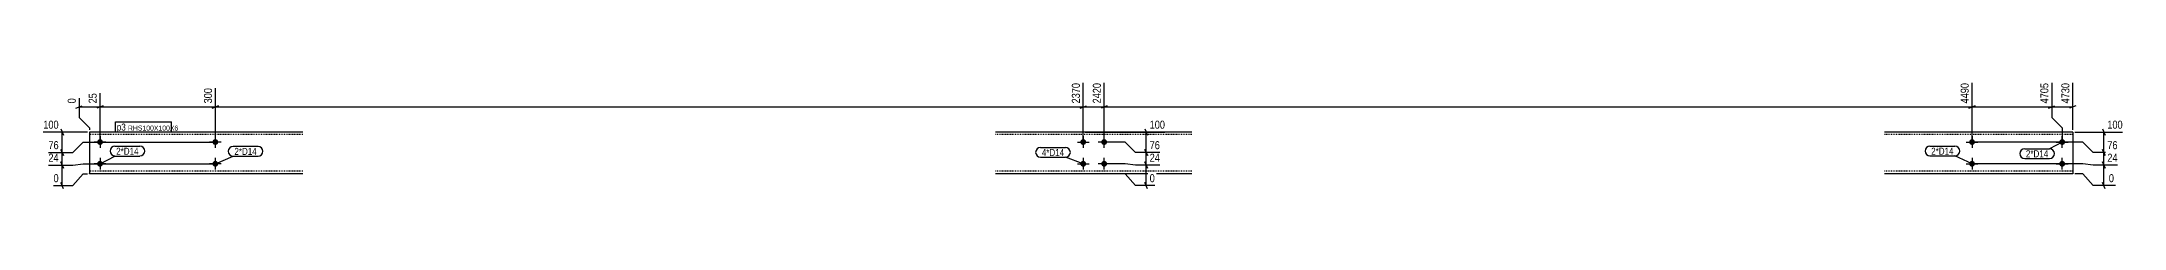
# Model space of a CAD drawing. Header units: millimetres. Extents: x 15 to 16444, y 2 to 272.
# Drawn here: x 11477 to 16444, y 15 to 272 of the extents above; entities that cross this region are included whole.
import ezdxf

# ---------------------------------------------------------------- set-up
doc = ezdxf.new("R2010")
doc.units = ezdxf.units.MM
doc.linetypes.add('DXK_LINE_DOT2', pattern=[3.9198, 1.9599, -1.9599])
for name, color, linetype in [('MÅLSÆTNING', 7, 'Continuous'), ('STÅL', 7, 'Continuous'), ('TEKST', 7, 'Continuous')]:
    doc.layers.add(name, color=color, linetype=linetype)
doc.styles.add('Arial Narrow', font='ARIALN.TTF', dxfattribs={"height": 0.2})

msp = doc.modelspace()

# ---------------------------------------------------------------- hatches: boundary and pattern name
at = {"layer": 'STÅL', "linetype": 'Continuous'}
for points in [[(11615.8, 119.5, -1), (11615.8, 133.5, -1)], [(11890.8, 119.5, -1), (11890.8, 133.5, -1)], [(13960.8, 133.5, -1), (13960.8, 119.5, -1)], [(14010.8, 119.5, -1), (14010.8, 133.5, -1)], [(16080.8, 133.5, -1), (16080.8, 119.5, -1)], [(16295.8, 133.5, -1), (16295.8, 119.5, -1)], [(11615.8, 67.5, -1), (11615.8, 81.5, -1)], [(11890.8, 67.5, -1), (11890.8, 81.5, -1)], [(13960.8, 81.5, -1), (13960.8, 67.5, -1)], [(14010.8, 67.5, -1), (14010.8, 81.5, -1)], [(16080.8, 81.5, -1), (16080.8, 67.5, -1)], [(16295.8, 81.5, -1), (16295.8, 67.5, -1)]]:
    msp.add_hatch(color=3, dxfattribs=at).paths.add_polyline_path(points)

# ---------------------------------------------------------------- linework, layer by layer
at = {"layer": 'MÅLSÆTNING', "color": 7, "linetype": 'Continuous'}
for p, q in [((11890.8, 131.5), (11890.8, 255.6)), ((11890.8, 131.5), (11890.8, 255.6)), ((13960.8, 131.5), (13960.8, 267.8)), ((14010.8, 131.5), (14010.8, 267.8)), ((14010.8, 131.5), (14010.8, 267.8)), ((16080.8, 131.5), (16080.8, 267.8)), ((16270.8, 267.8), (16270.8, 185.5)), ((16320.9, 155.5), (16320.9, 267.8)), ((11558.3, 207.5), (11573.3, 213.5)), ((11565.8, 231.2), (11565.8, 185.5)), ((11565.8, 210.5), (11615.8, 210.5)), ((11623.3, 213.5), (11608.3, 207.5)), ((11623.3, 213.5), (11608.3, 207.5)), ((11615.8, 131.5), (11615.8, 243.4)), ((11615.8, 131.5), (11615.8, 243.4)), ((11615.8, 210.5), (11890.8, 210.5)), ((11898.3, 213.5), (11883.3, 207.5)), ((11883.3, 207.5), (11898.3, 213.5)), ((13953.3, 207.5), (13968.3, 213.5)), ((13960.8, 210.5), (14010.8, 210.5)), ((14018.3, 213.5), (14003.3, 207.5)), ((14018.3, 213.5), (14003.3, 207.5)), ((14010.8, 210.5), (16080.8, 210.5)), ((16073.3, 207.5), (16088.3, 213.5)), ((16263.3, 207.5), (16278.3, 213.5)), ((16270.8, 210.5), (16320.9, 210.5)), ((16328.4, 213.5), (16313.4, 207.5)), ((11585.8, 150.5), (11480.5, 150.5)), ((11522.6, 158), (11528.6, 143)), ((11565.8, 185.5), (11590.8, 160.5)), ((11590.8, 160.5), (11590.8, 155.5)), ((13965.8, 150.5), (14155.8, 150.5)), ((14107.8, 158), (14113.8, 143)), ((14110.8, 101.5), (14110.8, 150.5)), ((16270.8, 185.5), (16295.8, 160.5)), ((16270.8, 185.5), (16295.8, 160.5)), ((16295.8, 160.5), (16295.8, 131.5)), ((16295.8, 160.5), (16295.8, 131.5)), ((11550.6, 101.5), (11575.6, 126.5)), ((11550.6, 101.5), (11575.6, 126.5)), ((11575.6, 126.5), (11885.8, 126.5)), ((11575.6, 126.5), (11885.8, 126.5)), ((14060.8, 126.5), (14015.8, 126.5)), ((14060.8, 126.5), (14015.8, 126.5)), ((14085.8, 101.5), (14060.8, 126.5)), ((14085.8, 101.5), (14060.8, 126.5)), ((14143.6, 101.5), (14085.8, 101.5)), ((14113.8, 94), (14107.8, 109)), ((16345, 126.5), (16085.8, 126.5)), ((16345, 126.5), (16085.8, 126.5)), ((16370, 101.5), (16345, 126.5)), ((16370, 101.5), (16345, 126.5)), ((16427.9, 101.5), (16370, 101.5)), ((16392, 109), (16398, 94)), ((16395, 71.5), (16395, 101.5)), ((11492.7, 71.5), (11550.6, 71.5)), ((11522.6, 79), (11528.6, 64)), ((11525.6, 22.5), (11525.6, 71.5)), ((11550.6, 71.5), (11575.6, 74.5)), ((11550.6, 71.5), (11575.6, 74.5)), ((11550.6, 22.5), (11575.6, 50.5)), ((11575.6, 74.5), (11885.8, 74.5)), ((11575.6, 74.5), (11885.8, 74.5)), ((11575.6, 50.5), (11585.8, 50.5)), ((14060.8, 50.5), (13965.8, 50.5)), ((14060.8, 74.5), (14015.8, 74.5)), ((14060.8, 74.5), (14015.8, 74.5)), ((14085.8, 71.5), (14060.8, 74.5)), ((14085.8, 71.5), (14060.8, 74.5)), ((14085.8, 22.5), (14060.8, 50.5)), ((14143.6, 71.5), (14085.8, 71.5)), ((14107.8, 79), (14113.8, 64)), ((14110.8, 22.5), (14110.8, 71.5)), ((16345, 74.5), (16085.8, 74.5)), ((16345, 74.5), (16085.8, 74.5)), ((16345, 50.5), (16325.8, 50.5)), ((16370, 71.5), (16345, 74.5)), ((16370, 71.5), (16345, 74.5)), ((16370, 22.5), (16345, 50.5)), ((16427.9, 71.5), (16370, 71.5)), ((16427.9, 71.5), (16370, 71.5)), ((16398, 64), (16392, 79)), ((16392, 79), (16398, 64)), ((16395, 22.5), (16395, 71.5)), ((11504.9, 22.5), (11550.6, 22.5)), ((11528.6, 15), (11522.6, 30)), ((14131.4, 22.5), (14085.8, 22.5)), ((14113.8, 15), (14107.8, 30)), ((16423, 22.5), (16370, 22.5)), ((16398, 15), (16392, 30))]:
    msp.add_line(p, q, dxfattribs=at)
at = {"layer": 'STÅL', "color": 2, "linetype": 'Continuous'}
for p, q in [((12099.8, 150.5), (11590.8, 150.5)), ((11590.8, 150.5), (11590.8, 51.4)), ((14219.8, 150.5), (13751.8, 150.5)), ((16320.9, 150.5), (15871.8, 150.5)), ((16320.9, 150.5), (16320.9, 149.6)), ((16320.9, 149.6), (16320.9, 147)), ((16320.9, 147), (16320.8, 50.5)), ((11590.8, 50.5), (11590.8, 51.4)), ((12099.8, 50.5), (11590.8, 50.5)), ((14219.8, 50.5), (13751.8, 50.5)), ((16320.8, 50.5), (15871.8, 50.5))]:
    msp.add_line(p, q, dxfattribs=at)
at = {"layer": 'STÅL', "color": 7, "linetype": 'DXK_LINE_DOT2'}
for p, q in [((12099.8, 144.5), (11590.8, 144.5)), ((14219.8, 144.5), (13751.8, 144.5)), ((16320.9, 144.5), (15871.8, 144.5)), ((11590.8, 56.5), (11590.8, 57)), ((12099.8, 56.5), (11590.8, 56.5)), ((14219.8, 56.5), (13751.8, 56.5)), ((16320.8, 56.5), (15871.8, 56.5)), ((16320.8, 56.5), (16320.8, 57))]:
    msp.add_line(p, q, dxfattribs=at)
at = {"layer": 'STÅL', "color": 3, "linetype": 'Continuous'}
for p, q in [((11629.8, 126.5), (11601.8, 126.5)), ((11615.8, 140.5), (11615.8, 112.5)), ((11904.8, 126.5), (11876.8, 126.5)), ((11890.8, 112.5), (11890.8, 140.5)), ((13946.8, 126.5), (13974.8, 126.5)), ((13960.8, 140.5), (13960.8, 112.5)), ((14024.8, 126.5), (13996.8, 126.5)), ((14010.8, 112.5), (14010.8, 140.5)), ((16066.8, 126.5), (16094.8, 126.5)), ((16080.8, 140.5), (16080.8, 112.5)), ((16281.8, 126.5), (16309.8, 126.5)), ((16295.8, 112.5), (16295.8, 140.5)), ((11629.8, 74.5), (11601.8, 74.5)), ((11615.8, 88.5), (11615.8, 60.5)), ((11904.8, 74.5), (11876.8, 74.5)), ((11890.8, 60.5), (11890.8, 88.5)), ((13946.8, 74.5), (13974.8, 74.5)), ((13960.8, 88.5), (13960.8, 60.5)), ((14024.8, 74.5), (13996.8, 74.5)), ((14010.8, 60.5), (14010.8, 88.5)), ((16066.8, 74.5), (16094.8, 74.5)), ((16080.8, 88.5), (16080.8, 60.5)), ((16281.8, 74.5), (16309.8, 74.5)), ((16295.8, 60.5), (16295.8, 88.5))]:
    msp.add_line(p, q, dxfattribs=at)

# ---------------------------------------------------------------- wipeouts: each hides what was drawn before it
at = {"color": 0}
for points in [[(11989.6, 95.8), (11989.6, 113.3), (11936.3, 113.3), (11936.3, 95.8)], [(13915.3, 93.1), (13915.3, 110.6), (13862.1, 110.6), (13862.1, 93.1)], [(16036.7, 96.3), (16036.7, 113.8), (15983.4, 113.8), (15983.4, 96.3)]]:
    msp.add_wipeout(points, dxfattribs=at).dxf.layer = 'TEKST'

# ---------------------------------------------------------------- next in the draw order: wipeouts: each hides what was drawn before it
at = {"color": 0, "linetype": 'Continuous'}
for points in [[(14006.8, 271.8), (13978.8, 271.8), (13978.8, 215), (14006.8, 215)], [(16076.8, 271.8), (16048.8, 271.8), (16048.8, 215), (16076.8, 215)], [(16316.9, 271.8), (16288.9, 271.8), (16288.9, 215), (16316.9, 215)], [(11611.8, 247.4), (11583.8, 247.4), (11583.8, 215), (11611.8, 215)], [(14159.8, 154.5), (14159.8, 182.5), (14115.3, 182.5), (14115.3, 154.5)], [(11521.1, 75.5), (11521.1, 103.5), (11488.7, 103.5), (11488.7, 75.5)], [(14147.6, 75.5), (14147.6, 103.5), (14115.3, 103.5), (14115.3, 75.5)], [(16431.9, 105.5), (16431.9, 133.5), (16399.5, 133.5), (16399.5, 105.5)]]:
    msp.add_wipeout(points, dxfattribs=at).dxf.layer = 'MÅLSÆTNING'
at = {"color": 0}
for points in [[(11677.2, 154), (11677.2, 171.5), (11655.8, 171.5), (11655.8, 154)], [(11707.7, 96.1), (11707.7, 113.6), (11654.4, 113.6), (11654.4, 96.1)], [(11989.6, 95.8), (11989.6, 113.3), (11936.3, 113.3), (11936.3, 95.8)], [(13915.3, 93.1), (13915.3, 110.6), (13862.1, 110.6), (13862.1, 93.1)], [(16036.7, 96.3), (16036.7, 113.8), (15983.4, 113.8), (15983.4, 96.3)], [(16262.5, 90.1), (16262.5, 107.6), (16209.3, 107.6), (16209.3, 90.1)]]:
    msp.add_wipeout(points, dxfattribs=at).dxf.layer = 'TEKST'

# ---------------------------------------------------------------- next in the draw order: linework, layer by layer
at = {"layer": 'MÅLSÆTNING', "color": 7, "linetype": 'Continuous'}
for p, q in [((13960.8, 131.5), (13960.8, 267.8)), ((16080.8, 131.5), (16080.8, 267.8)), ((16270.8, 267.8), (16270.8, 185.5)), ((11890.8, 210.5), (13960.8, 210.5)), ((13953.3, 207.5), (13968.3, 213.5)), ((16088.3, 213.5), (16073.3, 207.5)), ((16080.8, 210.5), (16270.8, 210.5)), ((16263.3, 207.5), (16278.3, 213.5)), ((11525.6, 101.5), (11525.6, 150.5)), ((16325.9, 150.5), (16440, 150.5)), ((16392, 158), (16398, 143)), ((16395, 101.5), (16395, 150.5)), ((11492.7, 101.5), (11550.6, 101.5)), ((11492.7, 101.5), (11550.6, 101.5)), ((11528.6, 94), (11522.6, 109)), ((11522.6, 109), (11528.6, 94)), ((14143.6, 101.5), (14085.8, 101.5)), ((14107.8, 109), (14113.8, 94)), ((16427.9, 101.5), (16370, 101.5)), ((16398, 94), (16392, 109))]:
    msp.add_line(p, q, dxfattribs=at)
at = {"layer": 'TEKST', "color": 7, "linetype": 'Continuous'}
for p, q in [((11933.3, 116.3), (11992.6, 116.3)), ((13859.1, 113.6), (13918.3, 113.6)), ((15980.4, 116.8), (16039.7, 116.8)), ((11890.8, 74.5), (11933.3, 92.8)), ((11933.3, 92.8), (11992.6, 92.8)), ((13859.1, 90.1), (13918.3, 90.1)), ((13960.8, 74.5), (13918.3, 90.1)), ((15980.4, 93.3), (16039.7, 93.3)), ((16080.8, 74.5), (16039.7, 93.3))]:
    msp.add_line(p, q, dxfattribs=at)
for centre, radius, start, end in [((11933.3, 104.5), 11.7, 90, 270), ((11992.6, 104.5), 11.7, 270, 90), ((13859.1, 101.9), 11.8, 90, 270), ((13918.3, 101.9), 11.8, 270, 90), ((15980.4, 105), 11.8, 90, 270), ((16039.7, 105), 11.8, 270, 90)]:
    msp.add_arc(centre, radius, start, end, dxfattribs=at)

# ---------------------------------------------------------------- next in the draw order: texts
at = {"layer": 'MÅLSÆTNING', "color": 3, "linetype": 'Continuous', "style": 'Arial Narrow'}
for s, p in [('2420', (14002.8, 219)), ('4490', (16072.8, 219)), ('4730', (16312.9, 219)), ('25', (11607.8, 219))]:
    msp.add_text(s, height=19.09, rotation=90.0002, dxfattribs=at).set_placement(p)
for s, p in [('100', (14119.3, 158.5)), ('76', (16403.5, 109.5)), ('24', (11492.7, 79.5)), ('24', (14119.3, 79.5))]:
    msp.add_text(s, height=19.09, dxfattribs=at).set_placement(p)
at = {"layer": 'TEKST', "color": 3, "style": 'Arial Narrow'}
for s, p in [('2*D14', (11936.3, 95.8)), ('4*D14', (13862.1, 93.1)), ('2*D14', (15983.4, 96.3))]:
    msp.add_text(s, height=16.7, dxfattribs=at).set_placement(p)

# ---------------------------------------------------------------- next in the draw order: wipeouts: each hides what was drawn before it
at = {"color": 0, "linetype": 'Continuous'}
for points in [[(11561.8, 235.2), (11533.8, 235.2), (11533.8, 215), (11561.8, 215)], [(11521.1, 26.5), (11521.1, 54.5), (11500.9, 54.5), (11500.9, 26.5)], [(14135.4, 26.5), (14135.4, 54.5), (14115.3, 54.5), (14115.3, 26.5)]]:
    msp.add_wipeout(points, dxfattribs=at).dxf.layer = 'MÅLSÆTNING'
at = {"color": 0}
for points in [[(11677.2, 154), (11677.2, 171.5), (11655.8, 171.5), (11655.8, 154)], [(11707.7, 96.1), (11707.7, 113.6), (11654.4, 113.6), (11654.4, 96.1)], [(16262.5, 90.1), (16262.5, 107.6), (16209.3, 107.6), (16209.3, 90.1)]]:
    msp.add_wipeout(points, dxfattribs=at).dxf.layer = 'TEKST'

# ---------------------------------------------------------------- next in the draw order: linework, layer by layer
at = {"layer": 'MÅLSÆTNING', "color": 7, "linetype": 'Continuous'}
for p, q in [((11525.6, 71.5), (11525.6, 101.5)), ((14110.8, 71.5), (14110.8, 101.5)), ((11492.7, 71.5), (11550.6, 71.5)), ((11528.6, 64), (11522.6, 79)), ((14143.6, 71.5), (14085.8, 71.5)), ((14113.8, 64), (14107.8, 79))]:
    msp.add_line(p, q, dxfattribs=at)
at = {"layer": 'TEKST', "color": 7, "linetype": 'Continuous'}
for p, q in [((11652.8, 151), (11652.8, 174.5)), ((11651.4, 116.6), (11710.7, 116.6)), ((16206.3, 110.6), (16265.5, 110.6)), ((16295.8, 126.5), (16265.5, 110.6)), ((11615.8, 74.5), (11651.4, 93.1)), ((11651.4, 93.1), (11710.7, 93.1)), ((16206.3, 87.1), (16265.5, 87.1))]:
    msp.add_line(p, q, dxfattribs=at)
for centre, start, end in [((11651.4, 104.9), 90, 270), ((11710.7, 104.9), 270, 90), ((16206.3, 98.8), 90, 270), ((16265.5, 98.8), 270, 90)]:
    msp.add_arc(centre, 11.7, start, end, dxfattribs=at)

# ---------------------------------------------------------------- next in the draw order: texts
at = {"layer": 'MÅLSÆTNING', "color": 3, "linetype": 'Continuous', "style": 'Arial Narrow'}
msp.add_text('0', height=19.1, rotation=90.0002, dxfattribs=at).set_placement((11557.8, 219))
for p in [(11504.9, 30.5), (14119.3, 30.5)]:
    msp.add_text('0', height=19.1, dxfattribs=at).set_placement(p)
at = {"layer": 'TEKST', "color": 3, "style": 'Arial Narrow'}
for p in [(11654.4, 96.1), (16209.3, 90.1)]:
    msp.add_text('2*D14', height=16.7, dxfattribs=at).set_placement(p)

# ---------------------------------------------------------------- next in the draw order: wipeouts: each hides what was drawn before it
at = {"color": 0, "linetype": 'Continuous'}
for points in [[(11886.8, 259.6), (11858.8, 259.6), (11858.8, 215), (11886.8, 215)], [(13956.8, 271.8), (13928.8, 271.8), (13928.8, 215), (13956.8, 215)], [(16266.8, 271.8), (16238.8, 271.8), (16238.8, 215), (16266.8, 215)], [(11521.1, 154.5), (11521.1, 182.5), (11476.5, 182.5), (11476.5, 154.5)], [(16444, 154.5), (16444, 182.5), (16399.5, 182.5), (16399.5, 154.5)], [(16431.9, 75.5), (16431.9, 103.5), (16399.5, 103.5), (16399.5, 75.5)]]:
    msp.add_wipeout(points, dxfattribs=at).dxf.layer = 'MÅLSÆTNING'
at = {"color": 0}
msp.add_wipeout([(11782.9, 154), (11782.9, 166.5), (11682.4, 166.5), (11682.4, 154)], dxfattribs=at).dxf.layer = 'TEKST'

# ---------------------------------------------------------------- next in the draw order: texts
at = {"layer": 'MÅLSÆTNING', "color": 3, "linetype": 'Continuous', "style": 'Arial Narrow'}
for s, p in [('300', (11882.8, 219)), ('2370', (13952.8, 219)), ('4705', (16262.8, 219))]:
    msp.add_text(s, height=19.09, rotation=90.0002, dxfattribs=at).set_placement(p)
for s, p in [('100', (11480.5, 158.5)), ('100', (16403.5, 158.5)), ('24', (16403.5, 79.5))]:
    msp.add_text(s, height=19.09, dxfattribs=at).set_placement(p)

# ---------------------------------------------------------------- next in the draw order: wipeouts: each hides what was drawn before it
at = {"color": 0, "linetype": 'Continuous'}
for points in [[(14147.6, 105.5), (14147.6, 133.5), (14115.3, 133.5), (14115.3, 105.5)], [(16423.3, 26.5), (16423.3, 54.5), (16403.1, 54.5), (16403.1, 26.5)]]:
    msp.add_wipeout(points, dxfattribs=at).dxf.layer = 'MÅLSÆTNING'
at = {"color": 0}
msp.add_wipeout([(11782.9, 154), (11782.9, 166.5), (11682.4, 166.5), (11682.4, 154)], dxfattribs=at).dxf.layer = 'TEKST'

# ---------------------------------------------------------------- next in the draw order: linework, layer by layer
at = {"layer": 'TEKST', "color": 7, "linetype": 'Continuous'}
for p, q in [((11652.8, 174.5), (11785.9, 174.5)), ((11652.8, 151), (11785.9, 151)), ((11785.9, 151), (11785.9, 174.5))]:
    msp.add_line(p, q, dxfattribs=at)

# ---------------------------------------------------------------- next in the draw order: texts
at = {"layer": 'MÅLSÆTNING', "color": 3, "linetype": 'Continuous', "style": 'Arial Narrow'}
for s, height, p in [('76', 19.09, (14119.3, 109.5)), ('0', 19.1, (16407.1, 30.5))]:
    msp.add_text(s, height=height, dxfattribs=at).set_placement(p)
at = {"layer": 'TEKST', "color": 3, "style": 'Arial Narrow'}
for s, height, p in [('p3', 16.7, (11655.8, 154)), ('RHS100X100X6', 11.93, (11682.4, 154))]:
    msp.add_text(s, height=height, dxfattribs=at).set_placement(p)

# ---------------------------------------------------------------- next in the draw order: wipeouts: each hides what was drawn before it
at = {"color": 0, "linetype": 'Continuous'}
msp.add_wipeout([(11521.1, 105.5), (11521.1, 133.5), (11488.7, 133.5), (11488.7, 105.5)], dxfattribs=at).dxf.layer = 'MÅLSÆTNING'

# ---------------------------------------------------------------- next in the draw order: texts
at = {"layer": 'MÅLSÆTNING', "color": 3, "linetype": 'Continuous', "style": 'Arial Narrow'}
msp.add_text('76', height=19.09, dxfattribs=at).set_placement((11492.7, 109.5))

doc.saveas('drawing.dxf')
